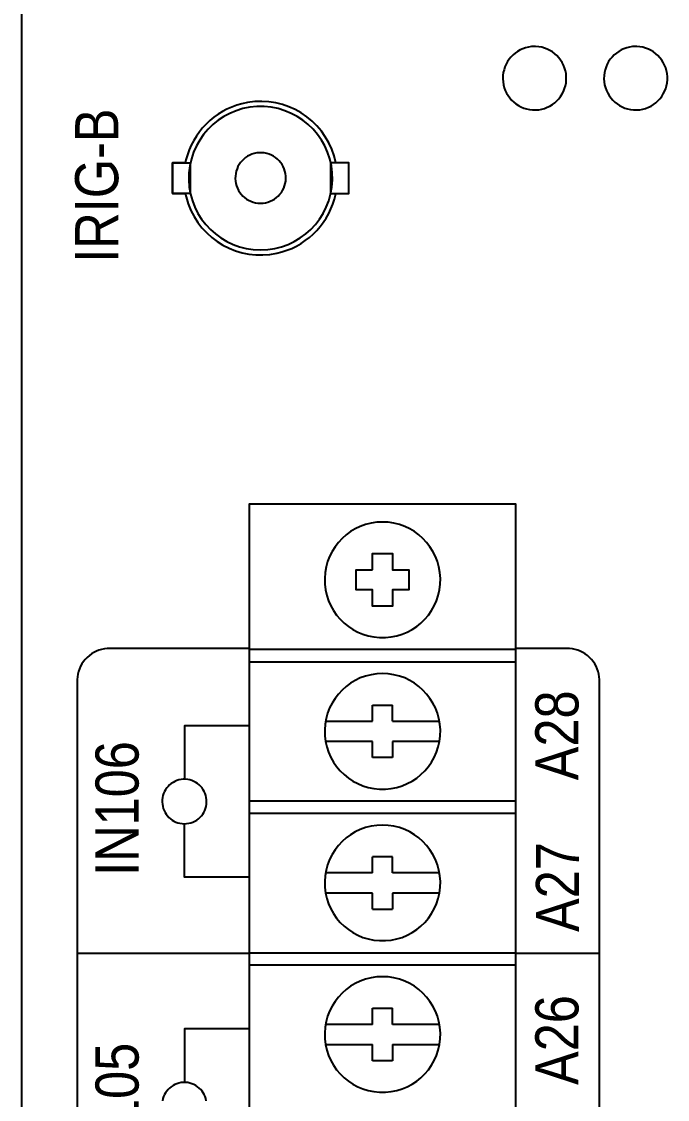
# Model space of a CAD drawing. Extents: x -11 to 35.7, y -8.8 to 26.3.
# Drawn here: x 19.577 to 21.174, y 3.69 to 6.357 of the extents above; entities that cross this region are included whole.
import ezdxf

# ---------------------------------------------------------------- set-up
doc = ezdxf.new("R2010")
doc.units = 0
doc.header["$MEASUREMENT"] = 0
doc.layers.add('5_00_DWG', color=7, linetype='CONTINUOUS')

msp = doc.modelspace()

# ---------------------------------------------------------------- linework, layer by layer
at = {"layer": '5_00_DWG'}
for points in [[(19.5772, 6.3851), (19.5772, 6.2968), (19.5772, 6.2079), (19.5772, 6.1186), (19.5772, 6.0287), (19.5772, 5.9384), (19.5772, 5.8476), (19.5772, 5.7563), (19.5772, 5.6646), (19.5772, 5.5724), (19.5772, 5.4798), (19.5772, 5.3868), (19.5772, 5.2934), (19.5772, 5.1996), (19.5772, 5.1054), (19.5772, 5.0109), (19.5772, 4.916), (19.5772, 4.8208), (19.5772, 4.7252), (19.5772, 4.6293), (19.5772, 4.5332), (19.5772, 4.4367), (19.5772, 4.3399), (19.5772, 4.2429), (19.5772, 4.1456), (19.5772, 4.0481), (19.5772, 3.9503), (19.5772, 3.8523), (19.5772, 3.7542), (19.5772, 3.6558)], [(19.9502, 5.9322), (19.9502, 6.0074), (19.9939, 6.0074), (19.9939, 5.9322), (19.9502, 5.9322)], [(20.386, 5.9322), (20.386, 6.0074), (20.3412, 6.0074), (20.3412, 5.9322), (20.386, 5.9322)], [(20.7995, -6.0871), (20.7995, 5.163), (20.1395, 5.163), (20.1395, -6.0871), (20.7995, -6.0871)], [(20.4445, 5.001), (20.4445, 5.041), (20.4945, 5.041), (20.4945, 5.001), (20.5345, 5.001), (20.5345, 4.951), (20.4945, 4.951), (20.4945, 4.911), (20.4445, 4.911), (20.4445, 4.951), (20.4045, 4.951), (20.4045, 5.001), (20.4445, 5.001)], [(20.1395, 4.8062), (20.1393, 4.8062), (20.1388, 4.8062), (20.1378, 4.8062), (20.1365, 4.8062), (20.1349, 4.8062), (20.1329, 4.8062), (20.1307, 4.8062), (20.128, 4.8062), (20.1251, 4.8062), (20.1219, 4.8062), (20.1185, 4.8062), (20.1147, 4.8062), (20.1065, 4.8062), (20.0972, 4.8062), (20.0871, 4.8062), (20.0763, 4.8062), (20.0647, 4.8062), (20.0525, 4.8062), (20.0398, 4.8062), (20.0266, 4.8062), (20.013, 4.8062), (19.9992, 4.8062), (19.9429, 4.8062), (19.9152, 4.8062), (19.9018, 4.8062), (19.8888, 4.8062), (19.8763, 4.8062), (19.8644, 4.8062), (19.8531, 4.8062), (19.8425, 4.8062), (19.8328, 4.8062), (19.824, 4.8062), (19.8162, 4.8062), (19.8126, 4.8062), (19.8094, 4.8062), (19.8065, 4.8062), (19.8038, 4.8062), (19.8015, 4.8062), (19.7995, 4.8062), (19.7978, 4.8062), (19.7964, 4.8062), (19.7955, 4.8062), (19.7948, 4.8062), (19.7946, 4.8062), (19.7938, 4.8062), (19.7921, 4.8061), (19.7886, 4.8059), (19.7818, 4.8051), (19.7751, 4.8038), (19.7685, 4.8018), (19.7622, 4.7993), (19.7561, 4.7963), (19.7502, 4.7927), (19.7447, 4.7887), (19.7394, 4.7841), (19.7346, 4.7791), (19.7303, 4.7738), (19.7264, 4.7681), (19.7231, 4.7621), (19.7203, 4.7559), (19.718, 4.7494), (19.7163, 4.7428), (19.7152, 4.736), (19.7146, 4.7291), (19.7146, 4.7274), (19.7146, 4.7265), (19.7146, 4.7261), (19.7146, 4.7256), (19.7146, 4.7243), (19.7146, 4.7223), (19.7146, 4.7196), (19.7146, 4.7162), (19.7146, 4.712), (19.7146, 4.7072), (19.7146, 4.7017), (19.7146, 4.6956), (19.7146, 4.6887), (19.7146, 4.6812), (19.7146, 4.673), (19.7146, 4.6641), (19.7146, 4.6546), (19.7146, 4.6444), (19.7146, 4.6335), (19.7146, 4.6221), (19.7146, 4.6099), (19.7146, 4.5972), (19.7146, 4.5838), (19.7146, 4.5698), (19.7146, 4.5552), (19.7146, 4.5399), (19.7146, 4.5241), (19.7146, 4.5076), (19.7146, 4.4906), (19.7146, 4.4729), (19.7146, 4.4547), (19.7146, 4.4358), (19.7146, 4.4164), (19.7146, 4.3964), (19.7146, 4.3759), (19.7146, 4.3548), (19.7146, 4.3331), (19.7146, 4.3108), (19.7146, 4.2881), (19.7146, 4.2647), (19.7146, 4.2409), (19.7146, 4.2165), (19.7146, 4.1915), (19.7146, 4.1661), (19.7146, 4.1401), (19.7146, 4.1136), (19.7146, 4.0866), (19.7146, 4.059), (19.7146, 4.031), (19.7146, 4.0025), (19.7146, 3.9735), (19.7146, 3.944), (19.7146, 3.914), (19.7146, 3.8836), (19.7146, 3.8527), (19.7146, 3.8213), (19.7146, 3.7894), (19.7146, 3.7571), (19.7146, 3.7244), (19.7146, 3.6912), (19.7146, 3.6575)], [(20.7995, 4.8035), (20.1395, 4.8035)], [(21.0061, 3.6575), (21.0061, 3.6912), (21.0061, 3.7244), (21.0061, 3.7571), (21.0061, 3.7894), (21.0061, 3.8213), (21.0061, 3.8527), (21.0061, 3.8836), (21.0061, 3.914), (21.0061, 3.944), (21.0061, 3.9735), (21.0061, 4.0025), (21.0061, 4.031), (21.0061, 4.059), (21.0061, 4.0866), (21.0061, 4.1136), (21.0061, 4.1401), (21.0061, 4.1661), (21.0061, 4.1915), (21.0061, 4.2165), (21.0061, 4.2409), (21.0061, 4.2647), (21.0061, 4.2881), (21.0061, 4.3108), (21.0061, 4.3331), (21.0061, 4.3548), (21.0061, 4.3759), (21.0061, 4.3964), (21.0061, 4.4164), (21.0061, 4.4358), (21.0061, 4.4547), (21.0061, 4.4729), (21.0061, 4.4906), (21.0061, 4.5076), (21.0061, 4.5241), (21.0061, 4.5399), (21.0061, 4.5552), (21.0061, 4.5698), (21.0061, 4.5838), (21.0061, 4.5972), (21.0061, 4.6099), (21.0061, 4.6221), (21.0061, 4.6335), (21.0061, 4.6444), (21.0061, 4.6546), (21.0061, 4.6641), (21.0061, 4.673), (21.0061, 4.6812), (21.0061, 4.6887), (21.0061, 4.6956), (21.0061, 4.7017), (21.0061, 4.7072), (21.0061, 4.712), (21.0061, 4.7162), (21.0061, 4.7196), (21.0061, 4.7223), (21.0061, 4.7243), (21.0061, 4.7256), (21.0061, 4.7261), (21.0061, 4.7265), (21.0061, 4.7274), (21.0061, 4.7291), (21.0055, 4.736), (21.0044, 4.7428), (21.0027, 4.7494), (21.0004, 4.7559), (20.9976, 4.7621), (20.9943, 4.7681), (20.9904, 4.7738), (20.9861, 4.7791), (20.9813, 4.7841), (20.976, 4.7887), (20.9705, 4.7927), (20.9646, 4.7963), (20.9585, 4.7993), (20.9522, 4.8018), (20.9456, 4.8038), (20.9389, 4.8051), (20.9321, 4.8059), (20.9286, 4.8061), (20.9269, 4.8062), (20.9261, 4.8062), (20.926, 4.8062), (20.9254, 4.8062), (20.9243, 4.8062), (20.9227, 4.8062), (20.9207, 4.8062), (20.9182, 4.8062), (20.9153, 4.8062), (20.9121, 4.8062), (20.9085, 4.8062), (20.9046, 4.8062), (20.9005, 4.8062), (20.8915, 4.8062), (20.8818, 4.8062), (20.8717, 4.8062), (20.851, 4.8062), (20.841, 4.8062), (20.8315, 4.8062), (20.8228, 4.8062), (20.8188, 4.8062), (20.8151, 4.8062), (20.8117, 4.8062), (20.8086, 4.8062), (20.806, 4.8062), (20.8037, 4.8062), (20.8019, 4.8062), (20.8006, 4.8062), (20.7998, 4.8062), (20.7995, 4.8062)], [(20.1395, 4.7735), (20.7995, 4.7735)], [(20.4445, 4.666), (20.4945, 4.666)], [(20.4445, 4.626), (20.4445, 4.666)], [(20.4945, 4.626), (20.4945, 4.666)], [(20.1395, 4.615), (19.9797, 4.615), (19.9797, 4.4825)], [(20.3287, 4.626), (20.4445, 4.626)], [(20.4945, 4.626), (20.6103, 4.626)], [(20.4445, 4.576), (20.3287, 4.576)], [(20.4445, 4.536), (20.4445, 4.576)], [(20.6103, 4.576), (20.4945, 4.576)], [(20.4945, 4.576), (20.4945, 4.536)], [(20.4945, 4.536), (20.4445, 4.536)], [(20.7995, 4.4285), (20.1395, 4.4285)], [(20.1395, 4.3985), (20.7995, 4.3985)], [(20.1395, 4.24), (19.9797, 4.24), (19.9797, 4.3725)], [(20.4445, 4.251), (20.4445, 4.291)], [(20.4945, 4.291), (20.4445, 4.291)], [(20.4945, 4.251), (20.4945, 4.291)], [(20.4445, 4.251), (20.3287, 4.251)], [(20.6103, 4.251), (20.4945, 4.251)], [(20.4445, 4.201), (20.3287, 4.201)], [(20.4445, 4.161), (20.4445, 4.201)], [(20.6103, 4.201), (20.4945, 4.201)], [(20.4945, 4.201), (20.4945, 4.161)], [(20.4445, 4.161), (20.4945, 4.161)], [(19.7146, 4.0524), (20.1395, 4.0524)], [(20.1395, 4.0535), (20.7995, 4.0535)], [(20.7995, 4.0524), (21.0061, 4.0524)], [(20.1395, 4.0235), (20.7995, 4.0235)], [(20.4445, 3.916), (20.4945, 3.916)], [(20.4445, 3.876), (20.4445, 3.916)], [(20.4945, 3.876), (20.4945, 3.916)], [(20.4445, 3.876), (20.3287, 3.876)], [(20.6103, 3.876), (20.4945, 3.876)], [(20.1395, 3.865), (19.9797, 3.865), (19.9797, 3.7325)], [(20.3287, 3.826), (20.4445, 3.826)], [(20.4445, 3.786), (20.4445, 3.826)], [(20.4945, 3.826), (20.6103, 3.826)], [(20.4945, 3.826), (20.4945, 3.786)], [(20.4945, 3.786), (20.4445, 3.786)], [(20.0339, 3.6871), (20.0327, 3.6923), (20.031, 3.6974), (20.0289, 3.7022), (20.0263, 3.7067), (20.0233, 3.711), (20.02, 3.715), (20.0163, 3.7186), (20.0122, 3.7219), (20.0079, 3.7248), (20.0032, 3.7272), (19.9984, 3.7293), (19.9933, 3.7308), (19.988, 3.7319), (19.9825, 3.7324), (19.9769, 3.7324), (19.9715, 3.7319), (19.9662, 3.7308), (19.9611, 3.7293), (19.9562, 3.7272), (19.9516, 3.7248), (19.9472, 3.7219), (19.9432, 3.7186), (19.9395, 3.715), (19.9361, 3.711), (19.9331, 3.7067), (19.9306, 3.7022), (19.9284, 3.6974), (19.9268, 3.6923), (19.9256, 3.6871)]]:
    msp.add_lwpolyline(points, dxfattribs=at)
for points in [[(20.8455, 6.2956), (20.8379, 6.2952), (20.8304, 6.2942), (20.8233, 6.2924), (20.8164, 6.29), (20.8098, 6.287), (20.8035, 6.2834), (20.7976, 6.2793), (20.7922, 6.2747), (20.7871, 6.2696), (20.7826, 6.264), (20.7786, 6.2581), (20.7751, 6.2518), (20.7722, 6.2451), (20.7699, 6.2382), (20.7682, 6.2309), (20.7673, 6.2235), (20.767, 6.2158), (20.7675, 6.2082), (20.7687, 6.2008), (20.7706, 6.1937), (20.7731, 6.1868), (20.7762, 6.1803), (20.7798, 6.1741), (20.784, 6.1683), (20.7888, 6.1629), (20.7939, 6.1579), (20.7995, 6.1535), (20.8055, 6.1495), (20.8119, 6.1461), (20.8186, 6.1433), (20.8256, 6.1411), (20.8329, 6.1396), (20.8404, 6.1388), (20.8481, 6.1386), (20.8556, 6.1392), (20.863, 6.1405), (20.8701, 6.1425), (20.8769, 6.1451), (20.8834, 6.1483), (20.8895, 6.1521), (20.8953, 6.1564), (20.9006, 6.1612), (20.9055, 6.1664), (20.9098, 6.1721), (20.9137, 6.1782), (20.917, 6.1846), (20.9197, 6.1914), (20.9218, 6.1984), (20.9232, 6.2057), (20.9239, 6.2133), (20.9239, 6.2209), (20.9232, 6.2285), (20.9218, 6.2358), (20.9197, 6.2428), (20.917, 6.2496), (20.9137, 6.256), (20.9098, 6.2621), (20.9055, 6.2678), (20.9006, 6.273), (20.8953, 6.2778), (20.8895, 6.2821), (20.8834, 6.2859), (20.8769, 6.2891), (20.8701, 6.2917), (20.863, 6.2936), (20.8556, 6.295), (20.8481, 6.2956), (20.8455, 6.2956), (20.8455, 6.2956), (20.8455, 6.2956), (20.8455, 6.2956), (20.8455, 6.2956), (20.8455, 6.2956), (20.8455, 6.2956), (20.8455, 6.2956), (20.8455, 6.2956), (20.8455, 6.2956), (20.8455, 6.2956), (20.8455, 6.2956), (20.8455, 6.2956), (20.8455, 6.2956), (20.8455, 6.2956), (20.8455, 6.2956), (20.8455, 6.2956), (20.8455, 6.2956), (20.8455, 6.2956), (20.8455, 6.2956), (20.8455, 6.2956), (20.8455, 6.2956), (20.8455, 6.2956), (20.8455, 6.2956), (20.8455, 6.2956), (20.8455, 6.2956), (20.8455, 6.2956), (20.8455, 6.2956), (20.8455, 6.2956), (20.8455, 6.2956), (20.8455, 6.2956), (20.8455, 6.2956), (20.8455, 6.2956)], [(21.0955, 6.2956), (21.0879, 6.2952), (21.0804, 6.2942), (21.0733, 6.2924), (21.0664, 6.29), (21.0598, 6.287), (21.0535, 6.2834), (21.0476, 6.2793), (21.0422, 6.2747), (21.0371, 6.2696), (21.0326, 6.264), (21.0286, 6.2581), (21.0251, 6.2518), (21.0222, 6.2451), (21.0199, 6.2382), (21.0182, 6.2309), (21.0173, 6.2235), (21.017, 6.2158), (21.0175, 6.2082), (21.0187, 6.2008), (21.0206, 6.1937), (21.0231, 6.1868), (21.0262, 6.1803), (21.0298, 6.1741), (21.034, 6.1683), (21.0388, 6.1629), (21.0439, 6.1579), (21.0495, 6.1535), (21.0555, 6.1495), (21.0619, 6.1461), (21.0686, 6.1433), (21.0756, 6.1411), (21.0829, 6.1396), (21.0904, 6.1388), (21.0981, 6.1386), (21.1056, 6.1392), (21.113, 6.1405), (21.1201, 6.1425), (21.1269, 6.1451), (21.1334, 6.1483), (21.1395, 6.1521), (21.1453, 6.1564), (21.1506, 6.1612), (21.1555, 6.1664), (21.1598, 6.1721), (21.1637, 6.1782), (21.167, 6.1846), (21.1697, 6.1914), (21.1718, 6.1984), (21.1732, 6.2057), (21.1739, 6.2133), (21.1739, 6.2209), (21.1732, 6.2285), (21.1718, 6.2358), (21.1697, 6.2428), (21.167, 6.2496), (21.1637, 6.256), (21.1598, 6.2621), (21.1555, 6.2678), (21.1506, 6.273), (21.1453, 6.2778), (21.1395, 6.2821), (21.1334, 6.2859), (21.1269, 6.2891), (21.1201, 6.2917), (21.113, 6.2936), (21.1056, 6.295), (21.0981, 6.2956), (21.0955, 6.2956), (21.0955, 6.2956), (21.0955, 6.2956), (21.0955, 6.2956), (21.0955, 6.2956), (21.0955, 6.2956), (21.0955, 6.2956), (21.0955, 6.2956), (21.0955, 6.2956), (21.0955, 6.2956), (21.0955, 6.2956), (21.0955, 6.2956), (21.0955, 6.2956), (21.0955, 6.2956), (21.0955, 6.2956), (21.0955, 6.2956), (21.0955, 6.2956), (21.0955, 6.2956), (21.0955, 6.2956), (21.0955, 6.2956), (21.0955, 6.2956), (21.0955, 6.2956), (21.0955, 6.2956), (21.0955, 6.2956), (21.0955, 6.2956), (21.0955, 6.2956), (21.0955, 6.2956), (21.0955, 6.2956), (21.0955, 6.2956), (21.0955, 6.2956), (21.0955, 6.2956), (21.0955, 6.2956), (21.0955, 6.2956)], [(20.3543, 6.0074), (20.3499, 6.0248), (20.344, 6.0415), (20.3368, 6.0573), (20.3281, 6.0722), (20.3183, 6.0862), (20.3073, 6.0992), (20.2952, 6.111), (20.2822, 6.1217), (20.2683, 6.1312), (20.2536, 6.1395), (20.2382, 6.1464), (20.2222, 6.152), (20.2056, 6.1561), (20.1887, 6.1587), (20.1713, 6.1598), (20.1538, 6.1592), (20.136, 6.157), (20.1217, 6.154), (20.1091, 6.1503), (20.0969, 6.1459), (20.085, 6.1406), (20.0737, 6.1346), (20.0628, 6.1279), (20.0524, 6.1205), (20.0426, 6.1124), (20.0334, 6.1037), (20.0247, 6.0944), (20.0167, 6.0845), (20.0093, 6.0741), (20.0027, 6.0632), (19.9967, 6.0518), (19.9916, 6.0399), (19.9872, 6.0277), (19.9836, 6.0151), (19.9818, 6.0074), (19.9813, 6.0074), (19.9802, 6.0074), (19.9787, 6.0074), (19.9768, 6.0074), (19.9745, 6.0074), (19.9721, 6.0074), (19.9694, 6.0074), (19.9667, 6.0074), (19.964, 6.0074), (19.9613, 6.0074), (19.9587, 6.0074), (19.9564, 6.0074), (19.9543, 6.0074), (19.9526, 6.0074), (19.9512, 6.0074), (19.9504, 6.0074), (19.9502, 6.0073), (19.9502, 6.0065), (19.9502, 6.0043), (19.9502, 6.001), (19.9502, 5.9967), (19.9502, 5.9916), (19.9502, 5.9859), (19.9502, 5.9798), (19.9502, 5.9734), (19.9502, 5.9669), (19.9502, 5.9604), (19.9502, 5.9543), (19.9502, 5.9485), (19.9502, 5.9434), (19.9502, 5.939), (19.9502, 5.9356), (19.9502, 5.9333), (19.9502, 5.9323), (19.9504, 5.9322), (19.9511, 5.9322), (19.9524, 5.9322), (19.9541, 5.9322), (19.9561, 5.9322), (19.9585, 5.9322), (19.961, 5.9322), (19.9637, 5.9322), (19.9664, 5.9322), (19.9692, 5.9322), (19.9718, 5.9322), (19.9743, 5.9322), (19.9765, 5.9322), (19.9785, 5.9322), (19.9801, 5.9322), (19.9812, 5.9322), (19.9818, 5.9322), (19.9839, 5.9234), (19.989, 5.9063), (19.9956, 5.8901), (20.0035, 5.8747), (20.0128, 5.8602), (20.0232, 5.8468), (20.0348, 5.8344), (20.0473, 5.8231), (20.0608, 5.8129), (20.0751, 5.8041), (20.0902, 5.7964), (20.1059, 5.7902), (20.1222, 5.7854), (20.139, 5.782), (20.1561, 5.7801), (20.1736, 5.7799), (20.1913, 5.7812), (20.2081, 5.7841), (20.2208, 5.7873), (20.2333, 5.7914), (20.2453, 5.7962), (20.2569, 5.8018), (20.268, 5.8082), (20.2786, 5.8153), (20.2887, 5.8231), (20.2982, 5.8315), (20.3072, 5.8405), (20.3155, 5.8501), (20.3232, 5.8602), (20.3303, 5.8709), (20.3366, 5.8821), (20.3421, 5.8937), (20.3469, 5.9057), (20.3509, 5.9181), (20.354, 5.9309), (20.3545, 5.9322), (20.3554, 5.9322), (20.3567, 5.9322), (20.3584, 5.9322), (20.3605, 5.9322), (20.3628, 5.9322), (20.3654, 5.9322), (20.3681, 5.9322), (20.3708, 5.9322), (20.3735, 5.9322), (20.3762, 5.9322), (20.3786, 5.9322), (20.3809, 5.9322), (20.3828, 5.9322), (20.3843, 5.9322), (20.3854, 5.9322), (20.3859, 5.9322), (20.386, 5.9325), (20.386, 5.934), (20.386, 5.9368), (20.386, 5.9406), (20.386, 5.9453), (20.386, 5.9508), (20.386, 5.9567), (20.386, 5.963), (20.386, 5.9695), (20.386, 5.976), (20.386, 5.9823), (20.386, 5.9883), (20.386, 5.9937), (20.386, 5.9985), (20.386, 6.0024), (20.386, 6.0053), (20.386, 6.007), (20.3859, 6.0074), (20.3855, 6.0074), (20.3844, 6.0074), (20.383, 6.0074), (20.3811, 6.0074), (20.3789, 6.0074), (20.3764, 6.0074), (20.3738, 6.0074), (20.3711, 6.0074), (20.3683, 6.0074), (20.3657, 6.0074), (20.3631, 6.0074), (20.3607, 6.0074), (20.3586, 6.0074), (20.3568, 6.0074), (20.3555, 6.0074), (20.3546, 6.0074)], [(20.1679, 5.7924), (20.1858, 5.7933), (20.2032, 5.7959), (20.22, 5.8001), (20.2361, 5.8059), (20.2515, 5.8132), (20.266, 5.8218), (20.2796, 5.8317), (20.2921, 5.8429), (20.3036, 5.8551), (20.3138, 5.8684), (20.3228, 5.8827), (20.3304, 5.8978), (20.3366, 5.9137), (20.3412, 5.9303), (20.3443, 5.9475), (20.3456, 5.9653), (20.3452, 5.9833), (20.343, 6.0007), (20.3391, 6.0177), (20.3337, 6.0339), (20.3268, 6.0495), (20.3185, 6.0642), (20.3088, 6.078), (20.298, 6.0907), (20.286, 6.1025), (20.2729, 6.113), (20.2588, 6.1223), (20.2439, 6.1302), (20.2282, 6.1368), (20.2117, 6.1418), (20.1946, 6.1452), (20.1769, 6.147), (20.1589, 6.147), (20.1413, 6.1452), (20.1243, 6.1418), (20.1078, 6.1368), (20.0921, 6.1302), (20.0772, 6.1223), (20.0632, 6.113), (20.0501, 6.1025), (20.0381, 6.0907), (20.0273, 6.078), (20.0177, 6.0642), (20.0094, 6.0495), (20.0025, 6.0339), (19.997, 6.0177), (19.9932, 6.0007), (19.991, 5.9833), (19.9905, 5.9653), (19.9919, 5.9475), (19.9949, 5.9303), (19.9995, 5.9137), (20.0057, 5.8978), (20.0133, 5.8827), (20.0223, 5.8684), (20.0326, 5.8551), (20.044, 5.8429), (20.0565, 5.8317), (20.0701, 5.8218), (20.0846, 5.8132), (20.0999, 5.8059), (20.116, 5.8001), (20.1327, 5.7959), (20.1501, 5.7933)], [(20.1679, 5.9078), (20.1742, 5.9081), (20.1804, 5.909), (20.1863, 5.9105), (20.192, 5.9126), (20.1975, 5.9151), (20.2026, 5.9182), (20.2074, 5.9217), (20.2118, 5.9256), (20.2158, 5.9299), (20.2194, 5.9346), (20.2226, 5.9397), (20.2253, 5.945), (20.2274, 5.9506), (20.2291, 5.9564), (20.2301, 5.9625), (20.2306, 5.9687), (20.2304, 5.9751), (20.2297, 5.9812), (20.2283, 5.9872), (20.2264, 5.9929), (20.224, 5.9984), (20.2211, 6.0035), (20.2177, 6.0084), (20.2139, 6.0129), (20.2096, 6.017), (20.205, 6.0208), (20.2001, 6.024), (20.1948, 6.0269), (20.1892, 6.0292), (20.1834, 6.0309), (20.1773, 6.0321), (20.1711, 6.0328), (20.1647, 6.0328), (20.1585, 6.0321), (20.1525, 6.0309), (20.1468, 6.0292), (20.1412, 6.0269), (20.136, 6.024), (20.1311, 6.0208), (20.1265, 6.017), (20.1223, 6.0129), (20.1185, 6.0084), (20.1151, 6.0035), (20.1122, 5.9984), (20.1098, 5.9929), (20.1079, 5.9872), (20.1065, 5.9812), (20.1057, 5.9751), (20.1056, 5.9687), (20.106, 5.9625), (20.1071, 5.9564), (20.1087, 5.9506), (20.1109, 5.945), (20.1136, 5.9397), (20.1167, 5.9346), (20.1203, 5.9299), (20.1243, 5.9256), (20.1287, 5.9217), (20.1335, 5.9182), (20.1386, 5.9151), (20.144, 5.9126), (20.1496, 5.9105), (20.1555, 5.909), (20.1616, 5.9081)], [(20.4695, 5.119), (20.4551, 5.1183), (20.4411, 5.1162), (20.4276, 5.1128), (20.4146, 5.1081), (20.4023, 5.1023), (20.3906, 5.0953), (20.3797, 5.0873), (20.3696, 5.0783), (20.3604, 5.0684), (20.3521, 5.0577), (20.3449, 5.0462), (20.3388, 5.034), (20.3338, 5.0212), (20.3301, 5.0078), (20.3276, 4.9939), (20.3266, 4.9796), (20.3269, 4.9652), (20.3287, 4.9511), (20.3318, 4.9374), (20.3361, 4.9243), (20.3417, 4.9118), (20.3484, 4.9), (20.3561, 4.8889), (20.3649, 4.8785), (20.3745, 4.8691), (20.3851, 4.8606), (20.3964, 4.8531), (20.4084, 4.8467), (20.4211, 4.8414), (20.4343, 4.8374), (20.4481, 4.8346), (20.4623, 4.8332), (20.4768, 4.8332), (20.491, 4.8346), (20.5047, 4.8374), (20.518, 4.8414), (20.5306, 4.8467), (20.5427, 4.8531), (20.554, 4.8606), (20.5645, 4.8691), (20.5741, 4.8785), (20.5829, 4.8889), (20.5906, 4.9), (20.5973, 4.9118), (20.6029, 4.9243), (20.6072, 4.9374), (20.6103, 4.9511), (20.6121, 4.9652), (20.6125, 4.9796), (20.6114, 4.9939), (20.609, 5.0078), (20.6052, 5.0212), (20.6002, 5.034), (20.5941, 5.0462), (20.5869, 5.0577), (20.5786, 5.0684), (20.5694, 5.0783), (20.5593, 5.0873), (20.5484, 5.0953), (20.5367, 5.1023), (20.5244, 5.1081), (20.5114, 5.1128), (20.4979, 5.1162), (20.4839, 5.1183)], [(20.4695, 4.744), (20.4551, 4.7433), (20.4411, 4.7412), (20.4276, 4.7378), (20.4146, 4.7331), (20.4023, 4.7273), (20.3906, 4.7203), (20.3797, 4.7123), (20.3696, 4.7033), (20.3604, 4.6934), (20.3521, 4.6827), (20.3449, 4.6712), (20.3388, 4.659), (20.3338, 4.6462), (20.3301, 4.6328), (20.3276, 4.6189), (20.3266, 4.6046), (20.3269, 4.5902), (20.3287, 4.5761), (20.3318, 4.5624), (20.3361, 4.5493), (20.3417, 4.5368), (20.3484, 4.525), (20.3561, 4.5139), (20.3649, 4.5035), (20.3745, 4.4941), (20.3851, 4.4856), (20.3964, 4.4781), (20.4084, 4.4717), (20.4211, 4.4664), (20.4343, 4.4624), (20.4481, 4.4596), (20.4623, 4.4582), (20.4768, 4.4582), (20.491, 4.4596), (20.5047, 4.4624), (20.518, 4.4664), (20.5306, 4.4717), (20.5427, 4.4781), (20.554, 4.4856), (20.5645, 4.4941), (20.5741, 4.5035), (20.5829, 4.5139), (20.5906, 4.525), (20.5973, 4.5368), (20.6029, 4.5493), (20.6072, 4.5624), (20.6103, 4.5761), (20.6121, 4.5902), (20.6125, 4.6046), (20.6114, 4.6189), (20.609, 4.6328), (20.6052, 4.6462), (20.6002, 4.659), (20.5941, 4.6712), (20.5869, 4.6827), (20.5786, 4.6934), (20.5694, 4.7033), (20.5593, 4.7123), (20.5484, 4.7203), (20.5367, 4.7273), (20.5244, 4.7331), (20.5114, 4.7378), (20.4979, 4.7412), (20.4839, 4.7433)], [(19.9797, 4.3725), (19.9853, 4.3728), (19.9906, 4.3736), (19.9958, 4.3749), (20.0008, 4.3767), (20.0056, 4.3789), (20.0101, 4.3816), (20.0143, 4.3847), (20.0182, 4.3882), (20.0217, 4.392), (20.0249, 4.3961), (20.0277, 4.4005), (20.03, 4.4052), (20.0319, 4.4101), (20.0334, 4.4153), (20.0343, 4.4206), (20.0347, 4.4261), (20.0346, 4.4317), (20.0339, 4.4371), (20.0327, 4.4423), (20.031, 4.4474), (20.0289, 4.4522), (20.0263, 4.4567), (20.0233, 4.461), (20.02, 4.465), (20.0163, 4.4686), (20.0122, 4.4719), (20.0079, 4.4748), (20.0032, 4.4772), (19.9984, 4.4793), (19.9933, 4.4808), (19.988, 4.4819), (19.9825, 4.4824), (19.9769, 4.4824), (19.9715, 4.4819), (19.9662, 4.4808), (19.9611, 4.4793), (19.9562, 4.4772), (19.9516, 4.4748), (19.9472, 4.4719), (19.9432, 4.4686), (19.9395, 4.465), (19.9361, 4.461), (19.9331, 4.4567), (19.9306, 4.4522), (19.9284, 4.4474), (19.9268, 4.4423), (19.9256, 4.4371), (19.9249, 4.4317), (19.9248, 4.4261), (19.9252, 4.4206), (19.9261, 4.4153), (19.9275, 4.4101), (19.9294, 4.4052), (19.9318, 4.4005), (19.9346, 4.3961), (19.9378, 4.392), (19.9413, 4.3882), (19.9452, 4.3847), (19.9494, 4.3816), (19.9539, 4.3789), (19.9586, 4.3767), (19.9636, 4.3749), (19.9688, 4.3736), (19.9742, 4.3728)], [(20.4695, 4.369), (20.4551, 4.3683), (20.4411, 4.3662), (20.4276, 4.3628), (20.4146, 4.3581), (20.4023, 4.3523), (20.3906, 4.3453), (20.3797, 4.3373), (20.3696, 4.3283), (20.3604, 4.3184), (20.3521, 4.3077), (20.3449, 4.2962), (20.3388, 4.284), (20.3338, 4.2712), (20.3301, 4.2578), (20.3276, 4.2439), (20.3266, 4.2296), (20.3269, 4.2152), (20.3287, 4.2011), (20.3318, 4.1874), (20.3361, 4.1743), (20.3417, 4.1618), (20.3484, 4.15), (20.3561, 4.1389), (20.3649, 4.1285), (20.3745, 4.1191), (20.3851, 4.1106), (20.3964, 4.1031), (20.4084, 4.0967), (20.4211, 4.0914), (20.4343, 4.0874), (20.4481, 4.0846), (20.4623, 4.0832), (20.4768, 4.0832), (20.491, 4.0846), (20.5047, 4.0874), (20.518, 4.0914), (20.5306, 4.0967), (20.5427, 4.1031), (20.554, 4.1106), (20.5645, 4.1191), (20.5741, 4.1285), (20.5829, 4.1389), (20.5906, 4.15), (20.5973, 4.1618), (20.6029, 4.1743), (20.6072, 4.1874), (20.6103, 4.2011), (20.6121, 4.2152), (20.6125, 4.2296), (20.6114, 4.2439), (20.609, 4.2578), (20.6052, 4.2712), (20.6002, 4.284), (20.5941, 4.2962), (20.5869, 4.3077), (20.5786, 4.3184), (20.5694, 4.3283), (20.5593, 4.3373), (20.5484, 4.3453), (20.5367, 4.3523), (20.5244, 4.3581), (20.5114, 4.3628), (20.4979, 4.3662), (20.4839, 4.3683)], [(20.4695, 3.994), (20.4551, 3.9933), (20.4411, 3.9912), (20.4276, 3.9878), (20.4146, 3.9831), (20.4023, 3.9773), (20.3906, 3.9703), (20.3797, 3.9623), (20.3696, 3.9533), (20.3604, 3.9434), (20.3521, 3.9327), (20.3449, 3.9212), (20.3388, 3.909), (20.3338, 3.8962), (20.3301, 3.8828), (20.3276, 3.8689), (20.3266, 3.8546), (20.3269, 3.8402), (20.3287, 3.8261), (20.3318, 3.8124), (20.3361, 3.7993), (20.3417, 3.7868), (20.3484, 3.775), (20.3561, 3.7639), (20.3649, 3.7535), (20.3745, 3.7441), (20.3851, 3.7356), (20.3964, 3.7281), (20.4084, 3.7217), (20.4211, 3.7164), (20.4343, 3.7124), (20.4481, 3.7096), (20.4623, 3.7082), (20.4768, 3.7082), (20.491, 3.7096), (20.5047, 3.7124), (20.518, 3.7164), (20.5306, 3.7217), (20.5427, 3.7281), (20.554, 3.7356), (20.5645, 3.7441), (20.5741, 3.7535), (20.5829, 3.7639), (20.5906, 3.775), (20.5973, 3.7868), (20.6029, 3.7993), (20.6072, 3.8124), (20.6103, 3.8261), (20.6121, 3.8402), (20.6125, 3.8546), (20.6114, 3.8689), (20.609, 3.8828), (20.6052, 3.8962), (20.6002, 3.909), (20.5941, 3.9212), (20.5869, 3.9327), (20.5786, 3.9434), (20.5694, 3.9533), (20.5593, 3.9623), (20.5484, 3.9703), (20.5367, 3.9773), (20.5244, 3.9831), (20.5114, 3.9878), (20.4979, 3.9912), (20.4839, 3.9933)]]:
    msp.add_lwpolyline(points, close=True, dxfattribs=at)

# ---------------------------------------------------------------- texts
at = {"layer": '5_00_DWG', "char_height": 0.106722, "attachment_point": 7, "rotation": 90}
for s, insert in [('\\fInterstate-Regular|b0|i0|c0|p34;\\W0.875;IRIG-B', (19.8178, 5.7606)), ('\\fInterstate-Regular|b0|i0|c0|p34;\\W0.875;A28', (20.9555, 4.4801)), ('\\fInterstate-Regular|b0|i0|c0|p34;\\W0.875;IN106', (19.8681, 4.2436)), ('\\fInterstate-Regular|b0|i0|c0|p34;\\W0.875;A27', (20.9555, 4.1047)), ('\\fInterstate-Regular|b0|i0|c0|p34;\\W0.875;A26', (20.9555, 3.7262)), ('\\fInterstate-Regular|b0|i0|c0|p34;\\W0.875;IN105', (19.8681, 3.4973))]:
    msp.add_mtext(s, dxfattribs=dict(at, insert=insert))

doc.saveas('drawing.dxf')
